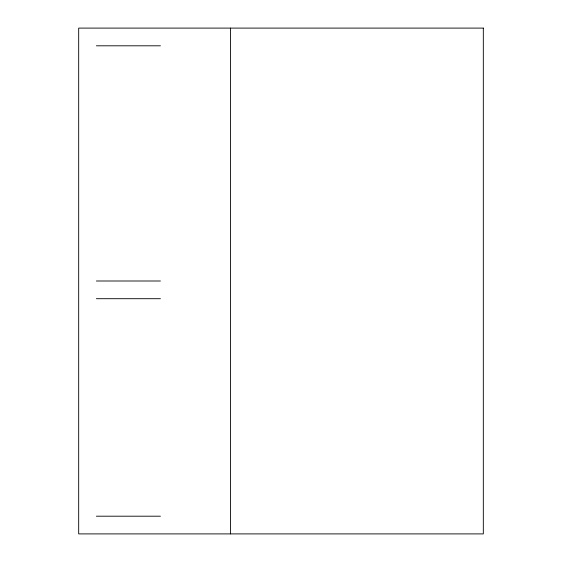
<?xml version="1.0" encoding="UTF-8"?>
<svg xmlns="http://www.w3.org/2000/svg" width="562" height="562" viewBox="0 0 562 562"><rect width="100%" height="100%" fill="white"/><g stroke="black" fill="none" stroke-linecap="round" stroke-linejoin="round"><path stroke-width="0.84" d="M96.383 45.803L160.437 45.803M96.383 281L160.437 281M96.383 298.703L160.437 298.703M96.383 516.197L160.437 516.197M230.42 28.1L230.42 533.9M483.32 28.1L78.68 28.1L78.68 533.9L483.32 533.9L483.32 28.1"/></g></svg>
